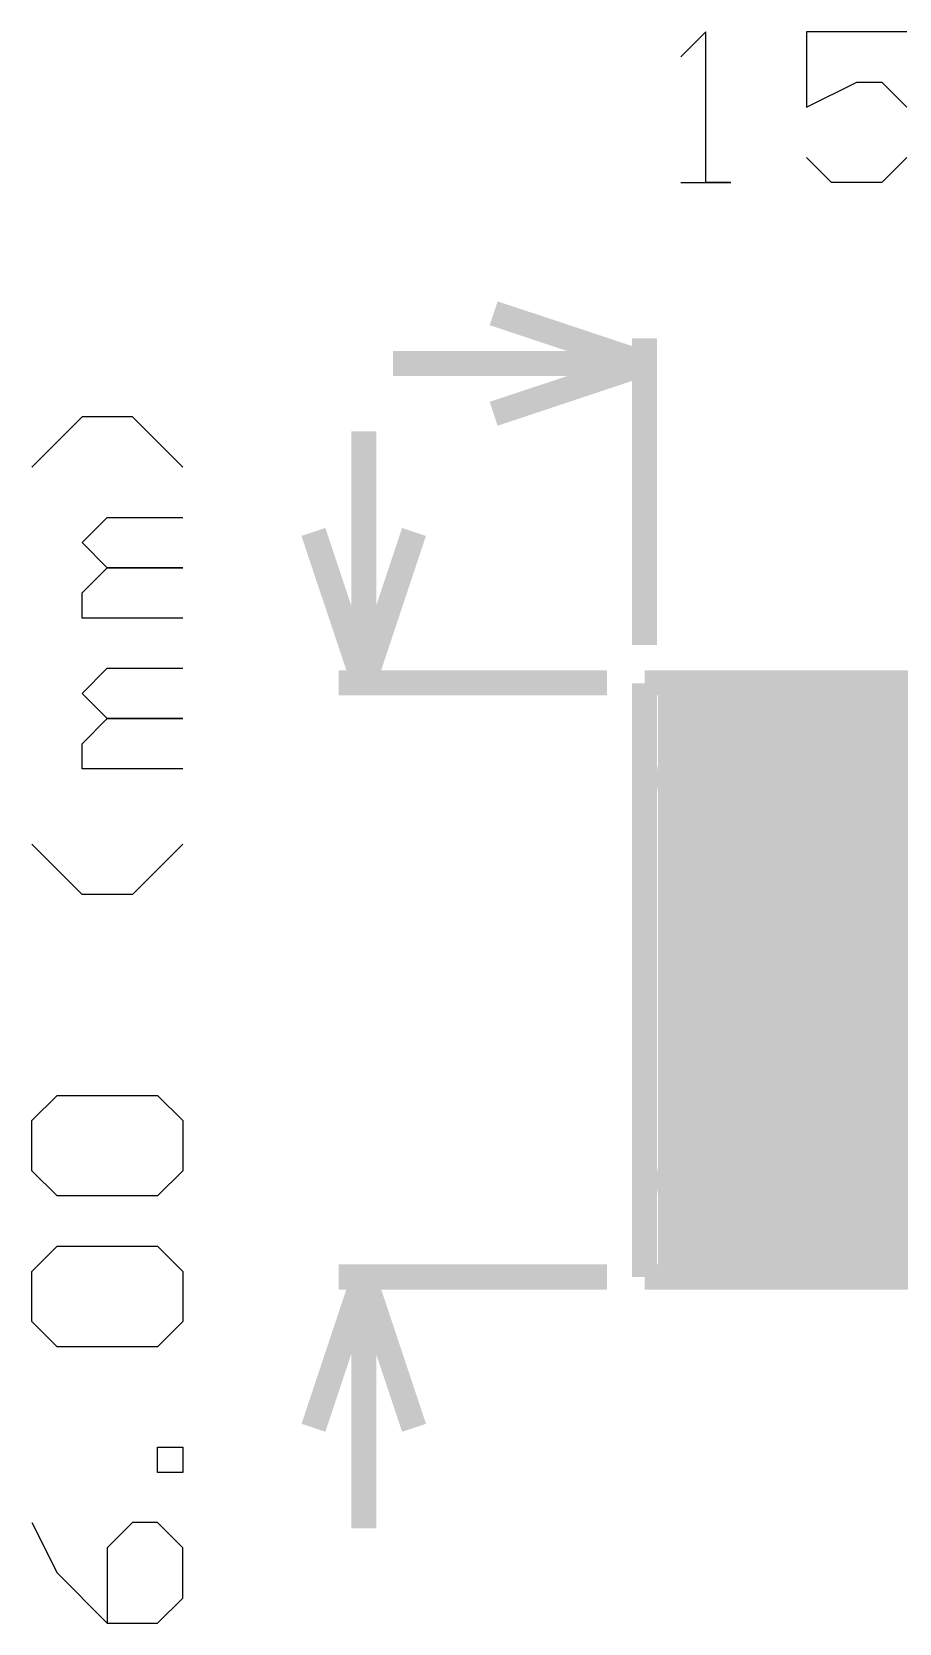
# Model space of a CAD drawing. Header units: millimetres. Extents: x 6.257 to 7.196, y 0.76 to 1.393.
# Drawn here: x 6.257 to 6.602, y 0.76 to 1.393 of the extents above; entities that cross this region are included whole.
import ezdxf

# ---------------------------------------------------------------- set-up
doc = ezdxf.new("R2010")
doc.units = ezdxf.units.MM
doc.header["$MEASUREMENT"] = 0
for name, color, linetype in [('BottomLayer', 5, 'Continuous'), ('BottomSolder', 6, 'Continuous'), ('Mechanical1', 6, 'Continuous'), ('Mechanical2', 216, 'Continuous'), ('MultiLayer', 9, 'Continuous'), ('PadHoleLayer', 156, 'Continuous'), ('TopLayer', 1, 'Continuous'), ('TopSolder', 216, 'Continuous')]:
    doc.layers.add(name, color=color, linetype=linetype)

msp = doc.modelspace()

# ---------------------------------------------------------------- linework, layer by layer
at = {"layer": 'BottomLayer', "const_width": 0.02953}
for points in [[(6.52454, 1.09573, 1), (6.55406, 1.09573, 1)], [(6.52454, 0.93573, 1), (6.55406, 0.93573, 1)]]:
    msp.add_lwpolyline(points, format="xyb", close=True, dxfattribs=at)
at = {"layer": 'BottomLayer'}
msp.add_solid([(6.5063, 0.89731), (6.7233, 0.89731), (6.5063, 1.12973), (6.7233, 1.12973)], dxfattribs=at)
at = {"layer": 'BottomSolder', "const_width": 0.03353}
for points in [[(6.52254, 1.09573, 1), (6.55606, 1.09573, 1)], [(6.52254, 0.93573, 1), (6.55606, 0.93573, 1)]]:
    msp.add_lwpolyline(points, format="xyb", close=True, dxfattribs=at)
at = {"layer": 'Mechanical1'}
for p, q in [((6.5253, 1.39269), (6.51531, 1.38269)), ((6.5253, 1.33271), (6.5253, 1.39269)), ((6.60528, 1.39269), (6.56529, 1.39269)), ((6.56529, 1.39269), (6.56529, 1.3627)), ((6.56529, 1.3627), (6.58528, 1.37269)), ((6.58528, 1.37269), (6.59528, 1.37269)), ((6.59528, 1.37269), (6.60528, 1.3627)), ((6.57529, 1.33271), (6.56529, 1.3427)), ((6.60528, 1.3427), (6.59528, 1.33271)), ((6.51531, 1.33271), (6.5353, 1.33271)), ((6.5353, 1.33271), (6.5253, 1.33271)), ((6.59528, 1.33271), (6.57529, 1.33271)), ((6.27733, 1.23946), (6.25734, 1.21946)), ((6.29733, 1.23946), (6.27733, 1.23946)), ((6.31732, 1.21946), (6.29733, 1.23946)), ((6.27733, 1.18947), (6.28733, 1.19947)), ((6.28733, 1.19947), (6.31732, 1.19947)), ((6.28733, 1.17947), (6.27733, 1.18947)), ((6.27733, 1.16948), (6.28733, 1.17947)), ((6.28733, 1.17947), (6.31732, 1.17947)), ((6.31732, 1.17947), (6.28733, 1.17947)), ((6.27733, 1.15948), (6.27733, 1.16948)), ((6.31732, 1.15948), (6.27733, 1.15948)), ((6.27733, 1.12949), (6.28733, 1.13949)), ((6.28733, 1.13949), (6.31732, 1.13949)), ((6.28733, 1.11949), (6.27733, 1.12949)), ((6.27733, 1.1095), (6.28733, 1.11949)), ((6.28733, 1.11949), (6.31732, 1.11949)), ((6.31732, 1.11949), (6.28733, 1.11949)), ((6.27733, 1.0995), (6.27733, 1.1095)), ((6.31732, 1.0995), (6.27733, 1.0995)), ((6.27733, 1.04952), (6.25734, 1.06951)), ((6.31732, 1.06951), (6.29733, 1.04952)), ((6.29733, 1.04952), (6.27733, 1.04952)), ((6.25734, 0.95955), (6.26734, 0.96954)), ((6.26734, 0.96954), (6.30732, 0.96954)), ((6.30732, 0.96954), (6.31732, 0.95955)), ((6.25734, 0.93955), (6.25734, 0.95955)), ((6.31732, 0.95955), (6.31732, 0.93955)), ((6.26734, 0.92956), (6.25734, 0.93955)), ((6.31732, 0.93955), (6.30732, 0.92956)), ((6.30732, 0.92956), (6.26734, 0.92956)), ((6.25734, 0.89957), (6.26734, 0.90956)), ((6.26734, 0.90956), (6.30732, 0.90956)), ((6.30732, 0.90956), (6.31732, 0.89957)), ((6.25734, 0.87957), (6.25734, 0.89957)), ((6.31732, 0.89957), (6.31732, 0.87957)), ((6.26734, 0.86958), (6.25734, 0.87957)), ((6.31732, 0.87957), (6.30732, 0.86958)), ((6.30732, 0.86958), (6.26734, 0.86958)), ((6.30732, 0.81959), (6.30732, 0.82959)), ((6.30732, 0.82959), (6.31732, 0.82959)), ((6.31732, 0.82959), (6.31732, 0.81959)), ((6.31732, 0.81959), (6.30732, 0.81959)), ((6.25734, 0.7996), (6.26734, 0.7796)), ((6.29733, 0.7996), (6.28733, 0.7896)), ((6.30732, 0.7996), (6.29733, 0.7996)), ((6.31732, 0.7896), (6.30732, 0.7996)), ((6.28733, 0.7896), (6.28733, 0.75961)), ((6.31732, 0.76961), (6.31732, 0.7896)), ((6.26734, 0.7796), (6.28733, 0.75961)), ((6.30732, 0.75961), (6.31732, 0.76961)), ((6.28733, 0.75961), (6.30732, 0.75961))]:
    msp.add_line(p, q, dxfattribs=at)
at = {"layer": 'Mechanical1', "const_width": 0.01}
for points in [[(6.44095, 1.28073), (6.50095, 1.26073)], [(6.50095, 1.14873), (6.50095, 1.27073)], [(6.40095, 1.26073), (6.50095, 1.26073)], [(6.44095, 1.24073), (6.50095, 1.26073)], [(6.3893, 1.13373), (6.3893, 1.23373)], [(6.3693, 1.19373), (6.3893, 1.13373)], [(6.3893, 1.13373), (6.4093, 1.19373)], [(6.3793, 1.13373), (6.48595, 1.13373)], [(6.3693, 0.83734), (6.3893, 0.89734)], [(6.3793, 0.89734), (6.48595, 0.89734)], [(6.3893, 0.89734), (6.4093, 0.83734)], [(6.3893, 0.79734), (6.3893, 0.89734)]]:
    msp.add_lwpolyline(points, dxfattribs=at)
at = {"layer": 'Mechanical2', "const_width": 0.01}
for points in [[(6.50095, 1.13373), (7.0915, 1.13373)], [(6.50095, 0.89731), (6.50095, 1.13353)], [(6.50095, 0.89734), (7.0915, 0.89734)]]:
    msp.add_lwpolyline(points, dxfattribs=at)
at = {"layer": 'MultiLayer', "const_width": 0.02953}
for points in [[(6.52454, 1.09573, 1), (6.55406, 1.09573, 1)], [(6.52454, 0.93573, 1), (6.55406, 0.93573, 1)]]:
    msp.add_lwpolyline(points, format="xyb", close=True, dxfattribs=at)
at = {"layer": 'PadHoleLayer', "const_width": 0.01969}
for points in [[(6.52946, 1.09573, 1), (6.54914, 1.09573, 1)], [(6.52946, 0.93573, 1), (6.54914, 0.93573, 1)]]:
    msp.add_lwpolyline(points, format="xyb", close=True, dxfattribs=at)
at = {"layer": 'TopLayer'}
for points, const_width in [([(6.52454, 1.09573, 1), (6.55406, 1.09573, 1)], 0.02953), ([(6.57646, 1.11473, 1), (6.58046, 1.11473, 1)], 0.004), ([(6.58083, 1.09573, 1), (6.58483, 1.09573, 1)], 0.004), ([(6.58083, 1.09573, 1), (6.58483, 1.09573, 1)], 0.004), ([(6.5233, 1.05451, 1), (6.5273, 1.05451, 1)], 0.004), ([(6.5233, 0.97694, 1), (6.5273, 0.97694, 1)], 0.004), ([(6.52454, 0.93573, 1), (6.55406, 0.93573, 1)], 0.02953), ([(6.58083, 0.93573, 1), (6.58483, 0.93573, 1)], 0.004), ([(6.58083, 0.93573, 1), (6.58483, 0.93573, 1)], 0.004), ([(6.57712, 0.91814, 1), (6.58111, 0.91814, 1)], 0.004)]:
    msp.add_lwpolyline(points, format="xyb", close=True, dxfattribs=dict(at, const_width=const_width))
for points, const_width in [([(6.5253, 1.00987), (6.63016, 1.11473)], 0.008), ([(6.57846, 1.11473), (6.76033, 1.11473)], 0.008), ([(6.5786, 1.11473), (6.60726, 1.08606)], 0.008), ([(6.58283, 1.09568), (6.60188, 1.11473)], 0.008), ([(6.5393, 1.09573), (6.57883, 1.09573)], 0.01), ([(6.5393, 1.0562), (6.5393, 1.09573)], 0.01), ([(6.58118, 1.08386), (6.59738, 1.06766)], 0.008), ([(6.57093, 1.06582), (6.59533, 1.04143)], 0.008), ([(6.5253, 0.97694), (6.5253, 1.05451)], 0.008), ([(6.52586, 1.05433), (6.59533, 0.98486)], 0.008), ([(6.55379, 1.05468), (6.59533, 1.01314)], 0.008), ([(6.59533, 0.98455), (6.59533, 1.05345)], 0.008), ([(6.5253, 1.03815), (6.53935, 1.0522)], 0.008), ([(6.5253, 0.98158), (6.59533, 1.05161)], 0.008), ([(6.5253, 1.0266), (6.63376, 0.91814)], 0.008), ([(6.54994, 0.97793), (6.59533, 1.02333)], 0.008), ([(6.5253, 0.99832), (6.5447, 0.97892)], 0.008), ([(6.56839, 0.96811), (6.59533, 0.99504)], 0.008), ([(6.56839, 0.96811), (6.59533, 0.99504)], 0.008), ([(6.5393, 0.93573), (6.5393, 0.97525)], 0.01), ([(6.57993, 0.95136), (6.59774, 0.96917)], 0.008), ([(6.58135, 0.9245), (6.60797, 0.95111)], 0.008), ([(6.58249, 0.94112), (6.60548, 0.91814)], 0.008), ([(6.5393, 0.93573), (6.57883, 0.93573)], 0.01), ([(6.60328, 0.91814), (6.62408, 0.93894)], 0.008), ([(6.57911, 0.91814), (6.80316, 0.91814)], 0.008)]:
    msp.add_lwpolyline(points, dxfattribs=dict(at, const_width=const_width))
at = {"layer": 'TopLayer', "const_width": 0.008}
for points in [[(6.57846, 1.11473, -0.11341), (6.58283, 1.09573)], [(6.58283, 1.09573, -0.51372), (6.5253, 1.05451)], [(6.5253, 0.97694, -0.51372), (6.58283, 0.93573)], [(6.58283, 0.93573, -0.104378), (6.57911, 0.91814)]]:
    msp.add_lwpolyline(points, format="xyb", dxfattribs=at)
at = {"layer": 'TopSolder', "const_width": 0.03353}
for points in [[(6.52254, 1.09573, 1), (6.55606, 1.09573, 1)], [(6.52254, 0.93573, 1), (6.55606, 0.93573, 1)]]:
    msp.add_lwpolyline(points, format="xyb", close=True, dxfattribs=at)

doc.saveas('drawing.dxf')
